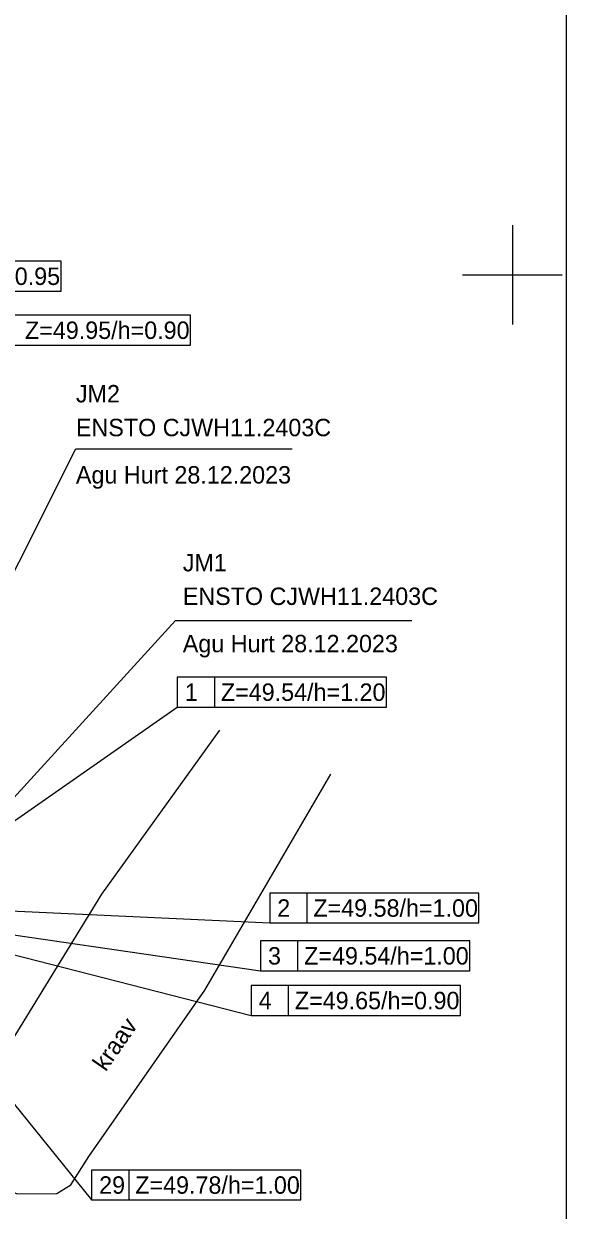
# Model space of a CAD drawing. Extents: x 641649 to 642337, y 6457370 to 6457727.
# Drawn here: x 641880.38 to 641902.16, y 6457562.43 to 6457610.09 of the extents above; entities that cross this region are included whole.
import ezdxf

# ---------------------------------------------------------------- set-up
doc = ezdxf.new("R2010")
doc.units = 0
for name, color, linetype in [('ABIJOONIS', 7, 'Continuous'), ('VEEKOGU', 7, 'Continuous'), ('VORK', 7, 'Continuous'), ('VORMISTUS', 7, 'Continuous')]:
    doc.layers.add(name, color=color, linetype=linetype)

msp = doc.modelspace()

# ---------------------------------------------------------------- linework, layer by layer
at = {"layer": 'ABIJOONIS'}
for p, q in [((641888.044, 6457582.636), (641888.044, 6457583.836)), ((641891.758, 6457573.966), (641891.758, 6457575.166)), ((641891.387, 6457572.046), (641891.387, 6457573.246)), ((641891.015, 6457570.25), (641891.015, 6457571.45)), ((641884.604, 6457562.839), (641884.604, 6457564.039))]:
    msp.add_line(p, q, dxfattribs=at)
for points in [[(641864.566, 6457580.121), (641873.477, 6457599.342), (641881.877, 6457599.342), (641881.877, 6457600.542), (641873.477, 6457600.542), (641873.477, 6457599.342)], [(641870.028, 6457577.345), (641878.676, 6457597.174), (641887.076, 6457597.174), (641887.076, 6457598.374), (641878.676, 6457598.374), (641878.676, 6457597.174)], [(641873.359, 6457574.881), (641882.472, 6457593.016), (641891.151, 6457593.016)], [(641877.592, 6457576.392), (641886.472, 6457586.113), (641895.963, 6457586.113)], [(641877.592, 6457576.392), (641886.544, 6457582.636), (641894.944, 6457582.636), (641894.944, 6457583.836), (641886.544, 6457583.836), (641886.544, 6457582.636)], [(641876.644, 6457574.601), (641890.258, 6457573.966), (641898.658, 6457573.966), (641898.658, 6457575.166), (641890.258, 6457575.166), (641890.258, 6457573.966)], [(641873.359, 6457574.881), (641883.104, 6457562.839), (641891.504, 6457562.839), (641891.504, 6457564.039), (641883.104, 6457564.039), (641883.104, 6457562.839)], [(641875.903, 6457574.08), (641889.887, 6457572.046), (641898.287, 6457572.046), (641898.287, 6457573.246), (641889.887, 6457573.246), (641889.887, 6457572.046)], [(641874.965, 6457573.974), (641889.515, 6457570.25), (641897.915, 6457570.25), (641897.915, 6457571.45), (641889.515, 6457571.45), (641889.515, 6457570.25)]]:
    msp.add_lwpolyline(points, dxfattribs=at)
at = {"layer": 'VEEKOGU'}
msp.add_lwpolyline([(641888.242, 6457581.714), (641883.504, 6457575.127), (641879.619, 6457568.793), (641878.291, 6457566.891), (641877.804, 6457565.734), (641878.047, 6457564.455), (641878.902, 6457563.61), (641880.117, 6457563.085), (641881.706, 6457563.105), (641882.261, 6457563.441), (641882.986, 6457564.582), (641887.645, 6457571.268), (641892.705, 6457579.948)], dxfattribs=at)
at = {"layer": 'VORK'}
for p, q in [((641900, 6457602), (641900, 6457598)), ((641898, 6457600), (641902, 6457600))]:
    msp.add_line(p, q, dxfattribs=at)
at = {"layer": 'VORMISTUS'}
msp.add_lwpolyline([(641704.665, 6457537.124), (641704.665, 6457680.624), (641902.165, 6457680.624), (641902.165, 6457537.124)], close=True, dxfattribs=at)

# ---------------------------------------------------------------- texts
at = {"layer": 'ABIJOONIS'}
for s, p in [('Z=50.09/h=0.95', (641875.227, 6457599.592)), ('Z=49.95/h=0.90', (641880.426, 6457597.424)), ('JM2', (641882.472, 6457594.874)), ('ENSTO CJWH11.2403C', (641882.472, 6457593.516)), ('Agu Hurt 28.12.2023', (641882.472, 6457591.616)), ('JM1', (641886.764, 6457588.088)), ('ENSTO CJWH11.2403C', (641886.764, 6457586.739)), ('Agu Hurt 28.12.2023', (641886.764, 6457584.839)), ('1', (641886.844, 6457582.886)), ('Z=49.54/h=1.20', (641888.294, 6457582.886)), ('2', (641890.558, 6457574.216)), ('Z=49.58/h=1.00', (641892.008, 6457574.216)), ('3', (641890.187, 6457572.296)), ('Z=49.54/h=1.00', (641891.637, 6457572.296)), ('4', (641889.815, 6457570.5)), ('Z=49.65/h=0.90', (641891.265, 6457570.5)), ('29', (641883.404, 6457563.089)), ('Z=49.78/h=1.00', (641884.854, 6457563.089))]:
    msp.add_text(s, height=0.7, dxfattribs=at).set_placement(p)
at = {"layer": 'VEEKOGU'}
msp.add_text('kraav', height=0.7, rotation=55.1301, dxfattribs=at).set_placement((641883.668, 6457567.965))

doc.saveas('drawing.dxf')
